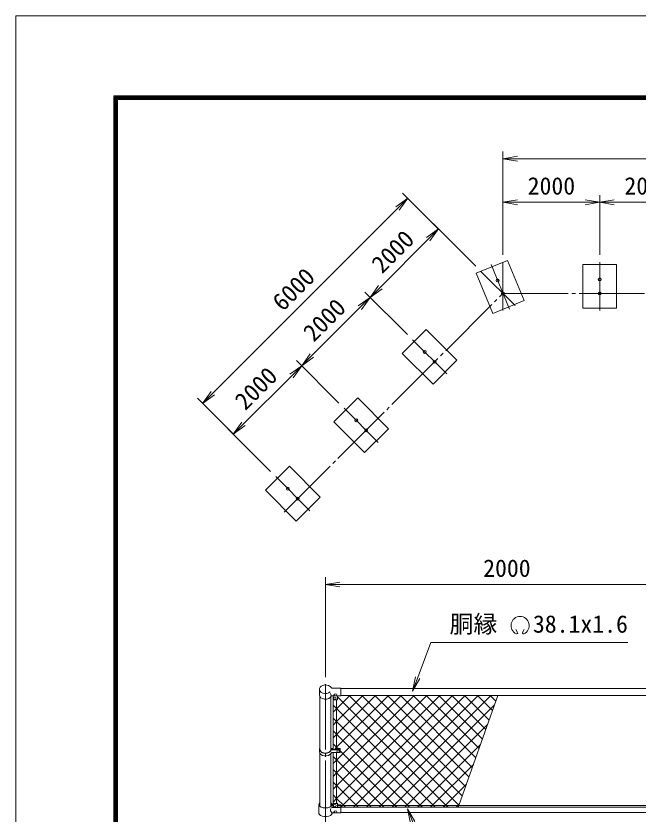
# Model space of a CAD drawing. Units: millimetres, scale not verified. Extents: x -8400 to 8400, y -5940 to 5940.
# Drawn here: x -8400 to -4971, y 1539 to 5940 of the extents above; entities that cross this region are included whole.
import ezdxf
from ezdxf.enums import TextEntityAlignment as Align

# ---------------------------------------------------------------- set-up
doc = ezdxf.new("R2010")
doc.units = ezdxf.units.MM
doc.header["$LTSCALE"] = 20
doc.linetypes.add('LONG_CHAIN', pattern=[21, 18, -1, 1, -1])
for name, color, linetype, lineweight in [('0-0_D-TTL', 7, 'Continuous', 9), ('0-3_D-STR1', 1, 'Continuous', 9), ('0-4_D-STR4', 7, 'Continuous', 9), ('0-6_D-BMK', 2, 'LONG_CHAIN', 9), ('0-7_D-STR2', 7, 'Continuous', 9), ('0-8_D-STR-DIM', 7, 'Continuous', 9), ('0-9_0', 7, 'Continuous', 9), ('0-A_D-STR3', 3, 'Continuous', 9), ('0-D_D-STR-TXT', 7, 'Continuous', 9)]:
    doc.layers.add(name, color=color, linetype=linetype, lineweight=lineweight)
doc.styles.add('ＭＳ ゴシック', font='')
doc.styles.get('ＭＳ ゴシック').set_extended_font_data('MS Gothic')

# ---------------------------------------------------------------- blocks, each defined once
blk = doc.blocks.new('_Open')
at = {"layer": '0-9_0'}
blk.add_line((-20, 3.333), (0, 0), dxfattribs=at)
blk.add_lwpolyline([(-20, -3.333), (0, 0), (-20, 0)], dxfattribs=at)

msp = doc.modelspace()

# ---------------------------------------------------------------- linework, layer by layer
at = {"layer": '0-0_D-TTL', "color": 2}
msp.add_lwpolyline([(-8400.38, 5939.71), (8399.62, 5939.71), (8399.62, -5940.29), (-8400.38, -5940.29)], close=True, dxfattribs=at)
at = {"layer": '0-0_D-TTL'}
for points in [[(-7860.38, 5499.71), (7859.62, 5499.71), (7859.62, -5500.29), (-7860.38, -5500.29)], [(-7855.38, 5494.71), (7854.62, 5494.71), (7854.62, -5495.29), (-7855.38, -5495.29)], [(-7850.38, 5489.71), (7849.62, 5489.71), (7849.62, -5490.29), (-7850.38, -5490.29)], [(-7845.38, 5484.71), (7844.62, 5484.71), (7844.62, -5485.29), (-7845.38, -5485.29)], [(-7840.38, 5479.71), (7839.62, 5479.71), (7839.62, -5480.29), (-7840.38, -5480.29)]]:
    msp.add_lwpolyline(points, close=True, dxfattribs=at)
at = {"layer": '0-3_D-STR1'}
for p, q in [((-6609.45, 2231.18), (-4779.45, 2231.18)), ((-6724.7, 1894.42), (-6724.7, 2185.8)), ((-6664.2, 1894.42), (-6664.2, 2185.8)), ((-6609.45, 2193.08), (-4779.45, 2193.08)), ((-6724.7, 1581.45), (-6724.7, 1873.4)), ((-6664.2, 1581.45), (-6664.2, 1873.4)), ((-6609.45, 1586.37), (-4779.45, 1586.37)), ((-6609.45, 1576.78), (-4779.45, 1576.78)), ((-6609.45, 1548.27), (-4779.45, 1548.27))]:
    msp.add_line(p, q, dxfattribs=at)
for centre in [(-5745.34, 4481.43), (-5182.42, 4487.32), (-5715.75, 4409.99), (-5182.42, 4409.99), (-6147.56, 4087.55), (-6092.87, 4032.86), (-6524.68, 3710.42), (-6470, 3655.74), (-6901.8, 3333.3), (-6847.12, 3278.62)]:
    msp.add_circle(centre, 8.07, dxfattribs=at)
at = {"layer": '0-4_D-STR4'}
for points in [[(-5862.7, 4520.86), (-5770.85, 4299.13), (-5598.4, 4370.56), (-5690.24, 4592.29)], [(-5275.75, 4568.65), (-5275.75, 4328.65), (-5089.08, 4328.65), (-5089.08, 4568.65)], [(-6271.06, 4079.06), (-6101.36, 3909.35), (-5969.37, 4041.35), (-6139.07, 4211.05)], [(-6648.19, 3701.94), (-6478.48, 3532.23), (-6346.49, 3664.22), (-6516.19, 3833.93)], [(-7025.31, 3324.81), (-6855.61, 3155.11), (-6723.61, 3287.1), (-6893.32, 3456.81)]]:
    msp.add_lwpolyline(points, close=True, dxfattribs=at)
at = {"layer": '0-6_D-BMK'}
for p, q in [((-5715.75, 4581.99), (-5715.75, 4315.32)), ((-5182.42, 4581.99), (-5182.42, 4315.32)), ((-5781.57, 4568.89), (-5679.52, 4322.53)), ((-5837.37, 4531.61), (-5648.81, 4343.05)), ((-6214.5, 4154.49), (-6025.93, 3965.92)), ((-6591.62, 3777.36), (-6403.06, 3588.8)), ((-6968.74, 3400.24), (-6780.18, 3211.68)), ((-6694.45, 2254.71), (-6694.45, -3170.29))]:
    msp.add_line(p, q, dxfattribs=at)
msp.add_lwpolyline([(-6922.55, 3203.19), (-5715.75, 4409.99), (-3049.08, 4409.99), (-1842.29, 3203.19)], dxfattribs=at)
at = {"layer": '0-7_D-STR2'}
for p, q in [((-6632.95, 2119.79), (-6559.65, 2193.08)), ((-6632.95, 2049.08), (-6488.94, 2193.08)), ((-6632.95, 1978.37), (-6418.23, 2193.08)), ((-6632.95, 1836.95), (-6276.81, 2193.08)), ((-6632.95, 1766.23), (-6206.1, 2193.08)), ((-6632.95, 1695.52), (-6135.39, 2193.08)), ((-6632.95, 1624.81), (-6064.68, 2193.08)), ((-5958.78, 1587.71), (-6564.16, 2193.08)), ((-6529.97, 1586.37), (-5923.26, 2193.08)), ((-5940.25, 1639.88), (-6493.45, 2193.08)), ((-6459.26, 1586.37), (-5852.55, 2193.08)), ((-5921.72, 1692.06), (-6422.74, 2193.08)), ((-6388.55, 1586.37), (-5781.84, 2193.08)), ((-5903.18, 1744.24), (-6352.02, 2193.08)), ((-5884.65, 1796.42), (-6281.31, 2193.08)), ((-5866.12, 1848.6), (-6210.6, 2193.08)), ((-5847.59, 1900.78), (-6139.89, 2193.08)), ((-5829.06, 1952.95), (-6069.18, 2193.08)), ((-5810.52, 2005.13), (-5998.47, 2193.08)), ((-5791.99, 2057.31), (-5927.76, 2193.08)), ((-5773.46, 2109.49), (-5857.05, 2193.08)), ((-5754.93, 2161.67), (-5786.34, 2193.08)), ((-6632.95, 2120.45), (-6651.95, 2139.45)), ((-6651.95, 2100.79), (-6632.95, 2119.79)), ((-6098.87, 1586.37), (-6632.95, 2120.45)), ((-6317.84, 1586.37), (-5761.75, 2142.46)), ((-6632.95, 2049.74), (-6651.95, 2068.74)), ((-6651.95, 2030.08), (-6632.95, 2049.08)), ((-6169.58, 1586.37), (-6632.95, 2049.74)), ((-6247.13, 1586.37), (-5800.7, 2032.8)), ((-6632.95, 1979.03), (-6651.95, 1998.03)), ((-6651.95, 1959.37), (-6632.95, 1978.37)), ((-6240.29, 1586.37), (-6632.95, 1979.03)), ((-6176.41, 1586.37), (-5839.64, 1923.14)), ((-6651.95, 1879.08), (-6651.95, 1597.05)), ((-6632.95, 1837.61), (-6651.95, 1856.61)), ((-6651.95, 1817.95), (-6632.95, 1836.95)), ((-6381.71, 1586.37), (-6632.95, 1837.61)), ((-6105.7, 1586.37), (-5878.59, 1813.48)), ((-6632.95, 1766.9), (-6651.95, 1785.9)), ((-6651.95, 1747.23), (-6632.95, 1766.23)), ((-6452.42, 1586.37), (-6632.95, 1766.9)), ((-6632.95, 1696.18), (-6651.95, 1715.18)), ((-6651.95, 1676.52), (-6632.95, 1695.52)), ((-6523.13, 1586.37), (-6632.95, 1696.18)), ((-6034.99, 1586.37), (-5917.54, 1703.82)), ((-6632.95, 1625.47), (-6651.95, 1644.47)), ((-6651.95, 1605.81), (-6632.95, 1624.81)), ((-6593.84, 1586.37), (-6632.95, 1625.47)), ((-6584.25, 1576.78), (-6593.84, 1586.37)), ((-6539.56, 1576.78), (-6529.97, 1586.37)), ((-6513.54, 1576.78), (-6523.13, 1586.37)), ((-6468.85, 1576.78), (-6459.26, 1586.37)), ((-6442.83, 1576.78), (-6452.42, 1586.37)), ((-6398.13, 1576.78), (-6388.55, 1586.37)), ((-6372.12, 1576.78), (-6381.71, 1586.37)), ((-6327.42, 1576.78), (-6317.84, 1586.37)), ((-6256.71, 1576.78), (-6247.13, 1586.37)), ((-6230.7, 1576.78), (-6240.29, 1586.37)), ((-6186, 1576.78), (-6176.41, 1586.37)), ((-6159.99, 1576.78), (-6169.58, 1586.37)), ((-6115.29, 1576.78), (-6105.7, 1586.37)), ((-6089.28, 1576.78), (-6098.87, 1586.37)), ((-6044.58, 1576.78), (-6034.99, 1586.37)), ((-5973.87, 1576.78), (-5964.28, 1586.37)), ((-5964.28, 1586.37), (-5956.49, 1594.17))]:
    msp.add_line(p, q, dxfattribs=at)
for points in [[(-6651.95, 2170.1), (-6651.95, 1895.56), (-6632.95, 1895.56), (-6632.95, 2169.42), (-6650.45, 2169.42)], [(-6645.04, 1895.56), (-6632.95, 1907.66), (-6347.52, 2193.08)], [(-6629.45, 2169.42), (-6632.95, 2169.42), (-6632.95, 1900.37), (-6612.45, 1900.37), (-6612.45, 1879.08), (-6632.95, 1879.08), (-6632.95, 1599.49), (-6629.45, 1599.49)], [(-6609.45, 2193.08), (-6609.45, 2190.43), (-6627.45, 2190.43), (-6627.45, 2171.42)], [(-6627.45, 1597.49), (-6627.45, 1589.32), (-6609.45, 1589.32), (-6609.45, 1586.37), (-5959.26, 1586.37), (-5743.77, 2193.08), (-6609.45, 2193.08)], [(-6018.57, 1576.78), (-6028.16, 1586.37), (-6627.45, 2185.66)], [(-6611.9, 1575.15), (-6609.45, 1577.6), (-6600.68, 1586.37), (-5993.97, 2193.08)], [(-6625, 1900.37), (-6632.95, 1908.32), (-6651.95, 1927.32)], [(-6650.45, 1597.73), (-6632.95, 1597.73), (-6632.95, 1879.08), (-6651.95, 1879.08)], [(-6301.41, 1576.78), (-6311, 1586.37), (-6612.45, 1887.82)]]:
    msp.add_lwpolyline(points, dxfattribs=at)
for points in [[(-6609.45, 1589.32), (-6627.45, 1589.32), (-6627.45, 1585.16), (-6609.45, 1585.16), (-6609.45, 1586.37)], [(-6609.45, 1585.16), (-6627.45, 1585.16), (-6627.45, 1575.15), (-6609.45, 1575.15)], [(-5959.26, 1586.37), (-6609.45, 1586.37), (-6609.45, 1576.78), (-5962.66, 1576.78)]]:
    msp.add_lwpolyline(points, close=True, dxfattribs=at)
for centre, start, end in [((-6650.45, 2171.42), 221.40962, 270), ((-6629.45, 2171.42), 270, 0), ((-6650.45, 1595.73), 90, 138.59038), ((-6629.45, 1597.49), 0, 90)]:
    msp.add_arc(centre, 2, start, end, dxfattribs=at)
at = {"layer": '0-8_D-STR-DIM'}
for p, q in [((-5715.75, 4621.99), (-5715.75, 5192.45)), ((-5635.75, 5152.45), (-3129.08, 5152.45)), ((-5865.66, 4559.89), (-6269.03, 4963.27)), ((-5715.75, 4621.99), (-5715.75, 4952.45)), ((-5182.42, 4621.99), (-5182.42, 4952.45)), ((-5182.42, 4621.99), (-5182.42, 4952.45)), ((-5635.75, 4912.45), (-5262.42, 4912.45)), ((-5102.42, 4912.45), (-4729.08, 4912.45)), ((-7315.55, 3860.18), (-6297.32, 4878.42)), ((-5865.66, 4559.89), (-6099.33, 4793.57)), ((-6391.6, 4444.73), (-6127.61, 4708.71)), ((-6242.78, 4182.77), (-6476.45, 4416.44)), ((-6242.78, 4182.77), (-6476.45, 4416.44)), ((-6768.72, 4067.6), (-6504.74, 4331.59)), ((-6619.9, 3805.65), (-6853.58, 4039.32)), ((-6619.9, 3805.65), (-6853.58, 4039.32)), ((-7145.85, 3690.48), (-6881.86, 3954.47)), ((-6997.03, 3428.52), (-7400.41, 3831.9)), ((-6997.03, 3428.52), (-7230.7, 3662.2)), ((-6694.45, 2294.71), (-6694.45, 2844.71)), ((-6614.45, 2804.71), (-4774.45, 2804.71))]:
    msp.add_line(p, q, dxfattribs=at)
at = {"layer": '0-A_D-STR3'}
for p, q in [((-6727.8, 2227.58), (-6727.8, 2196.43)), ((-6659.15, 2233.83), (-6609.45, 2233.83)), ((-6609.45, 2190.43), (-6609.45, 2233.83)), ((-6662.43, 2189.82), (-6659.45, 2190.43)), ((-6659.45, 2190.43), (-6609.45, 2190.43)), ((-6652.45, 2171.42), (-6652.45, 2190.43)), ((-6651.95, 1895.56), (-6651.95, 2170.1)), ((-6650.45, 2169.42), (-6629.45, 2169.42)), ((-6632.95, 1895.56), (-6632.95, 2169.42)), ((-6627.45, 2171.42), (-6627.45, 2190.43)), ((-6727.25, 1897.15), (-6727.25, 1882.3)), ((-6661.97, 1900.37), (-6651.95, 1900.37)), ((-6661.97, 1893.93), (-6612.45, 1893.93)), ((-6651.95, 1898.74), (-6661.65, 1898.74)), ((-6612.45, 1895.56), (-6661.65, 1895.56)), ((-6632.95, 1900.37), (-6612.45, 1900.37)), ((-6612.45, 1898.74), (-6632.95, 1898.74)), ((-6612.45, 1900.37), (-6612.45, 1879.08)), ((-6663.6, 1874.48), (-6659.04, 1878.57)), ((-6657.7, 1879.08), (-6612.45, 1879.08)), ((-6651.95, 1597.05), (-6651.95, 1879.08)), ((-6632.95, 1597.73), (-6632.95, 1879.08)), ((-6730.55, 1592.32), (-6730.55, 1542.94)), ((-6730.55, 1591.7), (-6730.55, 1542.94)), ((-6654.65, 1589.32), (-6660.65, 1597.35)), ((-6652.45, 1585.16), (-6656.44, 1585.16)), ((-6654.65, 1589.32), (-6652.45, 1589.32)), ((-6652.45, 1597.49), (-6652.45, 1575.15)), ((-6650.45, 1597.73), (-6629.45, 1597.73)), ((-6632.95, 1599.49), (-6629.45, 1599.49)), ((-6627.45, 1597.49), (-6627.45, 1575.15)), ((-6627.45, 1589.32), (-6609.45, 1589.32)), ((-6609.45, 1585.16), (-6627.45, 1585.16)), ((-6609.45, 1545.32), (-6609.45, 1589.32)), ((-6660.65, 1575.15), (-6609.45, 1575.15)), ((-6654.65, 1545.32), (-6660.65, 1537.29)), ((-6654.65, 1545.32), (-6609.45, 1545.32))]:
    msp.add_line(p, q, dxfattribs=at)
for centre, radius, start, end in [((-6644.69, 2207.01), 22.6, 187.65953, 225.20187), ((-6659.15, 2238.83), 5, 209.57458, 270), ((-6650.45, 2171.42), 2, 180, 270), ((-6629.45, 2171.42), 2, 270, 0), ((-6657.7, 1877.08), 2, 90, 131.89291), ((-6650.45, 1597.49), 2, 138.59038, 180), ((-6650.45, 1595.73), 2, 90, 180), ((-6629.45, 1597.49), 2, 0, 90), ((-6629.45, 1595.73), 2, 0, 90), ((-6647.38, 1561.28), 19.2, 151.1736, 234.22449)]:
    msp.add_arc(centre, radius, start, end, dxfattribs=at)
for centre, major_axis, ratio, start_param, end_param in [((-6694.45, 2227.58), (-33.35, 0), 0.707107, 3.5232, 8.7266286), ((-6694.45, 2196.43), (-33.35, 0), 0.707107, 6.2831853, 9.1405716), ((-6694.45, 1897.15), (-32.8, 0), 0.701717, 5.8862655, 9.2845337), ((-6694.45, 1897.15), (-30.5, 0), 0.701311, 6.1550608, 9.5529025), ((-6694.45, 1897.15), (-32.8, 0), 0.701717, 3.2818369, 3.5385125), ((-6694.45, 1882.3), (-32.8, 0), 0.701717, 6.2831853, 9.0783105), ((-6694.45, 1591.11), (-36.12, 0), 0.489413, 5.7050499, 10.0029133), ((-6694.45, 1543.53), (-36.12, 0), 0.489413, 0.0333908, 2.781222)]:
    msp.add_ellipse(centre, major_axis=major_axis, ratio=ratio, start_param=start_param, end_param=end_param, dxfattribs=at)
for centre, major_axis in [((-6639.45, 2196.79), (8, 0)), ((-6642.45, 2178.06), (8, 0)), ((-6624.45, 1886.51), (-8, 0)), ((-6642.45, 1585.7), (-8, 0)), ((-6639.45, 1551.76), (-8, 0))]:
    msp.add_ellipse(centre, major_axis=major_axis, ratio=0.707107, dxfattribs=at)
at = {"layer": '0-D_D-STR-TXT'}
for p, q in [((-5635.31, 2540.74), (-5644.52, 2556.7)), ((-5607.57, 2540.74), (-5598.36, 2556.7))]:
    msp.add_line(p, q, dxfattribs=at)
for points in [[(-5027.74, 2485.21), (-6113.52, 2485.21), (-6213.19, 2219.13)], [(-5027.74, 1227.65), (-6113.52, 1227.65), (-6240.65, 1567.04)]]:
    msp.add_lwpolyline(points, dxfattribs=at)
for centre, radius, start, end in [((-5621.44, 2578.88), 50.01, 294.32478, 245.67522), ((-5639.87, 2537.98), 5.26, 245.67522, 30), ((-5603.01, 2537.98), 5.26, 150, 294.32478)]:
    msp.add_arc(centre, radius, start, end, dxfattribs=at)

# ---------------------------------------------------------------- block references
at = {"layer": '0-8_D-STR-DIM', "xscale": 4, "yscale": 4}
for p, rotation in [((-5715.75, 5152.45), 180), ((-6240.75, 4934.99), 45), ((-5715.75, 4912.45), 180), ((-5182.42, 4912.45), 180), ((-6071.05, 4765.28), 45), ((-6448.17, 4388.16), 225), ((-6448.17, 4388.16), 45), ((-6825.29, 4011.03), 225), ((-6825.29, 4011.03), 45), ((-7372.12, 3803.62), 225), ((-7202.42, 3633.91), 225), ((-6694.45, 2804.71), 180)]:
    msp.add_blockref('_Open', p, dxfattribs=dict(at, rotation=rotation))
msp.add_blockref('_Open', (-5182.42, 4912.45), dxfattribs=at)
at = {"layer": '0-D_D-STR-TXT', "xscale": 4, "yscale": 4}
for p, rotation in [((-6213.89, 2217.26), 249.46512), ((-6241.35, 1568.91), 110.53488)]:
    msp.add_blockref('_Open', p, dxfattribs=dict(at, rotation=rotation))

# ---------------------------------------------------------------- texts
at = {"layer": '0-8_D-STR-DIM', "style": 'ＭＳ ゴシック'}
for p in [(-5579.58, 4925.95), (-5046.25, 4925.95), (-5824.95, 2818.2)]:
    msp.add_text('2000', height=96.19, dxfattribs=at).set_placement(p, align=Align.BOTTOM_LEFT)
for s, p in [('2000', (-6361.43, 4493.99)), ('6000', (-6908.61, 4286.21)), ('2000', (-6738.55, 4116.86)), ('2000', (-7115.67, 3739.74))]:
    msp.add_text(s, height=96.19, rotation=45, dxfattribs=at).set_placement(p, align=Align.BOTTOM_LEFT)
at = {"layer": '0-D_D-STR-TXT', "style": 'ＭＳ ゴシック'}
msp.add_text('胴縁 \u300038.1x1.6', height=96.19, dxfattribs=at).set_placement((-6009.64, 2510.38), align=Align.BOTTOM_LEFT)

doc.saveas('drawing.dxf')
